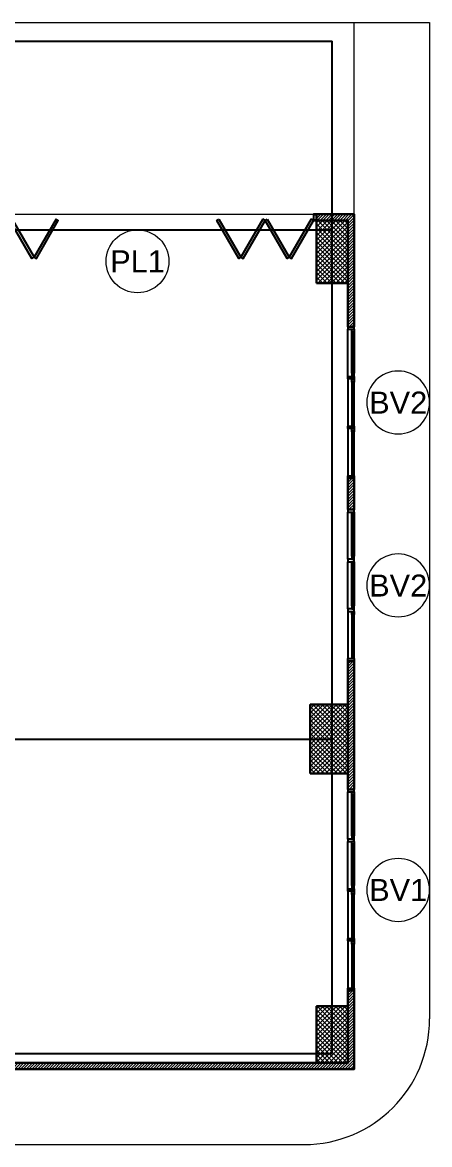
# Model space of a CAD drawing. Header units: millimetres. Extents: x -108 to 351, y -17 to 192.
# Drawn here: x 69.47 to 75.95, y -1.45 to 16.4 of the extents above; entities that cross this region are included whole.
import ezdxf
from ezdxf.enums import TextEntityAlignment as Align

# ---------------------------------------------------------------- set-up
doc = ezdxf.new("R2010")
doc.units = ezdxf.units.MM
for name, color, linetype, lineweight in [('ars', 11, 'Continuous', 0), ('KACA', 151, 'Continuous', 5), ('KOL', 1, 'Continuous', 30), ('lan', 7, 'Continuous', 15), ('NOT', 7, 'Continuous', 20)]:
    doc.layers.add(name, color=color, linetype=linetype, lineweight=lineweight)
doc.layers.add('as', color=1, linetype='Continuous', plot=False)
doc.layers.add('Kusen', color=30, linetype='Continuous')
doc.styles.add('S', font='simplex', dxfattribs={"width": 0.75})
doc.styles.get("Standard").update_dxf_attribs({"font": 'arial.ttf'})
pattern_1 = [(45, (0, -5), (-0.03535534, 0.03535534), []), (135, (0, -5), (-0.03535534, -0.03535534), [])]

# ---------------------------------------------------------------- blocks, each defined once
blk = doc.blocks.new('NAV')
blk.add_circle((0, -0.4), 0.4)
at = {"style": 'S', "width": 0.75, "flags": 4}
blk.add_attdef('AV', text='', height=0.3, dxfattribs=at).set_placement((0, -0.4), align=Align.MIDDLE)
blk = doc.blocks.new('k1')
at = {"layer": 'ars'}
h = blk.add_hatch(dxfattribs=at)
h.set_pattern_fill('_USER', color=256, scale=0.05, angle=45, double=1, pattern_type=0)
h.set_pattern_definition(pattern_1)
h.paths.add_polyline_path([(-0.3, -0.55), (0.3, -0.55), (0.3, 0.55), (-0.3, 0.55)])
at = {"layer": 'KOL'}
blk.add_lwpolyline([(-0.3, -0.55), (0.3, -0.55), (0.3, 0.55), (-0.3, 0.55)], close=True, dxfattribs=at)
blk = doc.blocks.new('k3')
at = {"layer": 'ars'}
h = blk.add_hatch(dxfattribs=at)
h.set_pattern_fill('_USER', color=256, scale=0.05, angle=45, double=1, pattern_type=0)
h.set_pattern_definition([(45, (0, -5.05), (-0.03535534, 0.03535534), []), (135, (0, -5.05), (-0.03535534, -0.03535534), [])])
h.paths.add_polyline_path([(-0.25, -0.45), (0.25, -0.45), (0.25, 0.45), (-0.25, 0.45)])
at = {"layer": 'KOL'}
blk.add_lwpolyline([(-0.25, -0.45), (0.25, -0.45), (0.25, 0.45), (-0.25, 0.45)], close=True, dxfattribs=at)
blk = doc.blocks.new('k2')
at = {"layer": 'ars'}
h = blk.add_hatch(dxfattribs=at)
h.set_pattern_fill('_USER', color=256, scale=0.05, angle=45, double=1, pattern_type=0)
h.set_pattern_definition(pattern_1)
h.paths.add_polyline_path([(-0.25, -0.5), (0.25, -0.5), (0.25, 0.5), (-0.25, 0.5)])
at = {"layer": 'KOL'}
blk.add_lwpolyline([(-0.25, -0.5), (0.25, -0.5), (0.25, 0.5), (-0.25, 0.5)], close=True, dxfattribs=at)
blk = doc.blocks.new('BV 320')
at = {"layer": 'KACA'}
for points in [[(0.0275, 3.12), (0.0275, 2.45), (0.0325, 2.45), (0.0325, 3.12)], [(0.0275, 2.33), (0.0275, 1.66), (0.0325, 1.66), (0.0325, 2.33)], [(0.0275, 0.87), (0.0275, 1.54), (0.0325, 1.54), (0.0325, 0.87)], [(0.0275, 0.08), (0.0275, 0.75), (0.0325, 0.75), (0.0325, 0.08)]]:
    blk.add_lwpolyline(points, close=True, dxfattribs=at)
at = {"layer": 'Kusen'}
for p, q in [((-0.05, 2.41), (-0.05, 3.16)), ((0.01, 2.46), (0.01, 3.11)), ((0.05, 3.11), (0.05, 2.46)), ((-0.05, 1.62), (-0.05, 2.37)), ((0.01, 1.67), (0.01, 2.32)), ((0.05, 2.32), (0.05, 1.67)), ((-0.05, 1.58), (-0.05, 0.83)), ((0.01, 1.53), (0.01, 0.88)), ((0.05, 0.88), (0.05, 1.53)), ((-0.05, 0.79), (-0.05, 0.04)), ((0.01, 0.74), (0.01, 0.09)), ((0.05, 0.09), (0.05, 0.74))]:
    blk.add_line(p, q, dxfattribs=at)
for points in [[(-0.05, 3.2), (-0.05, 3.16), (0.05, 3.16), (0.05, 3.2)], [(-0.05, 2.41), (-0.05, 2.37), (0.05, 2.37), (0.05, 2.41)], [(-0.05, 1.58), (-0.05, 1.62), (0.05, 1.62), (0.05, 1.58)], [(-0.05, 0.79), (-0.05, 0.83), (0.05, 0.83), (0.05, 0.79)], [(-0.05, 0), (-0.05, 0.04), (0.05, 0.04), (0.05, 0)]]:
    blk.add_lwpolyline(points, close=True, dxfattribs=at)
for points in [[(0.0275, 3.11), (0.01, 3.11), (0.01, 3.16), (0.05, 3.16), (0.05, 3.11), (0.0325, 3.11), (0.0325, 3.12), (0.0275, 3.12), (0.0275, 3.11)], [(0.0275, 2.46), (0.01, 2.46), (0.01, 2.41), (0.05, 2.41), (0.05, 2.46), (0.0325, 2.46), (0.0325, 2.45), (0.0275, 2.45), (0.0275, 2.46)], [(0.0275, 2.32), (0.01, 2.32), (0.01, 2.37), (0.05, 2.37), (0.05, 2.32), (0.0325, 2.32), (0.0325, 2.33), (0.0275, 2.33), (0.0275, 2.32)], [(0.0275, 1.67), (0.01, 1.67), (0.01, 1.62), (0.05, 1.62), (0.05, 1.67), (0.0325, 1.67), (0.0325, 1.66), (0.0275, 1.66), (0.0275, 1.67)], [(0.0275, 1.53), (0.01, 1.53), (0.01, 1.58), (0.05, 1.58), (0.05, 1.53), (0.0325, 1.53), (0.0325, 1.54), (0.0275, 1.54), (0.0275, 1.53)], [(0.0275, 0.88), (0.01, 0.88), (0.01, 0.83), (0.05, 0.83), (0.05, 0.88), (0.0325, 0.88), (0.0325, 0.87), (0.0275, 0.87), (0.0275, 0.88)], [(0.0275, 0.74), (0.01, 0.74), (0.01, 0.79), (0.05, 0.79), (0.05, 0.74), (0.0325, 0.74), (0.0325, 0.75), (0.0275, 0.75), (0.0275, 0.74)], [(0.0275, 0.09), (0.01, 0.09), (0.01, 0.04), (0.05, 0.04), (0.05, 0.09), (0.0325, 0.09), (0.0325, 0.08), (0.0275, 0.08), (0.0275, 0.09)]]:
    blk.add_lwpolyline(points, dxfattribs=at)
blk = doc.blocks.new('BV 241')
at = {"layer": 'Kusen'}
for p, q in [((-0.415, 0), (-1.165, 0)), ((-1.115, 0.1), (-0.465, 0.1)), ((-0.465, 0.06), (-1.115, 0.06)), ((-0.375, 0), (0.375, 0)), ((0.325, 0.1), (-0.325, 0.1)), ((-0.325, 0.06), (0.325, 0.06)), ((1.115, 0.1), (0.465, 0.1)), ((0.465, 0.06), (1.115, 0.06)), ((0.415, 0), (1.165, 0))]:
    blk.add_line(p, q, dxfattribs=at)
for points in [[(-1.205, 0), (-1.165, 0), (-1.165, 0.1), (-1.205, 0.1)], [(-0.375, 0), (-0.415, 0), (-0.415, 0.1), (-0.375, 0.1)], [(0.415, 0), (0.375, 0), (0.375, 0.1), (0.415, 0.1)], [(1.205, 0), (1.165, 0), (1.165, 0.1), (1.205, 0.1)]]:
    blk.add_lwpolyline(points, close=True, dxfattribs=at)
for points in [[(-1.115, 0.0775), (-1.115, 0.06), (-1.165, 0.06), (-1.165, 0.1), (-1.115, 0.1), (-1.115, 0.0825), (-1.125, 0.0825), (-1.125, 0.0775), (-1.115, 0.0775)], [(-0.465, 0.0775), (-0.465, 0.06), (-0.415, 0.06), (-0.415, 0.1), (-0.465, 0.1), (-0.465, 0.0825), (-0.455, 0.0825), (-0.455, 0.0775), (-0.465, 0.0775)], [(-0.325, 0.0775), (-0.325, 0.06), (-0.375, 0.06), (-0.375, 0.1), (-0.325, 0.1), (-0.325, 0.0825), (-0.335, 0.0825), (-0.335, 0.0775), (-0.325, 0.0775)], [(0.325, 0.0775), (0.325, 0.06), (0.375, 0.06), (0.375, 0.1), (0.325, 0.1), (0.325, 0.0825), (0.335, 0.0825), (0.335, 0.0775), (0.325, 0.0775)], [(0.465, 0.0775), (0.465, 0.06), (0.415, 0.06), (0.415, 0.1), (0.465, 0.1), (0.465, 0.0825), (0.455, 0.0825), (0.455, 0.0775), (0.465, 0.0775)], [(1.115, 0.0775), (1.115, 0.06), (1.165, 0.06), (1.165, 0.1), (1.115, 0.1), (1.115, 0.0825), (1.125, 0.0825), (1.125, 0.0775), (1.115, 0.0775)]]:
    blk.add_lwpolyline(points, dxfattribs=at)
at = {"layer": 'Kusen', "color": 141}
for points in [[(-1.125, 0.0775), (-0.455, 0.0775), (-0.455, 0.0825), (-1.125, 0.0825)], [(0.335, 0.0775), (-0.335, 0.0775), (-0.335, 0.0825), (0.335, 0.0825)], [(1.125, 0.0775), (0.455, 0.0775), (0.455, 0.0825), (1.125, 0.0825)]]:
    blk.add_lwpolyline(points, close=True, dxfattribs=at)
blk = doc.blocks.new('PL1')
at = {"layer": 'Kusen'}
for points in [[(0.002, 0.095, -0.414214), (0, 0.097), (0, 0.1), (0.05, 0.1), (0.05, 0), (0, 0), (0, 0.002, -0.414214), (0.002, 0.005), (0.04, 0.005, 0.414214), (0.045, 0.01), (0.045, 0.09, 0.414214), (0.04, 0.095)], [(5.697, 0.095, 0.414214), (5.7, 0.097), (5.7, 0.1), (5.65, 0.1), (5.65, 0), (5.7, 0), (5.7, 0.002, 0.414214), (5.697, 0.005), (5.66, 0.005, -0.414214), (5.655, 0.01), (5.655, 0.09, -0.414214), (5.66, 0.095)]]:
    blk.add_lwpolyline(points, format="xyb", close=True, dxfattribs=at)
for points in [[(0.085, 0.02), (0.435, -0.586), (0.4, -0.606), (0.05, 0)], [(0.785, 0.02), (0.435, -0.586), (0.469, -0.606), (0.819, 0)], [(0.854, 0.02), (1.204, -0.586), (1.169, -0.606), (0.819, 0)], [(1.554, 0.02), (1.204, -0.586), (1.239, -0.606), (1.589, 0)], [(4.146, 0.02), (4.496, -0.586), (4.461, -0.606), (4.111, 0)], [(4.846, 0.02), (4.496, -0.586), (4.531, -0.606), (4.881, 0)], [(4.915, 0.02), (5.265, -0.586), (5.231, -0.606), (4.881, 0)], [(5.615, 0.02), (5.265, -0.586), (5.3, -0.606), (5.65, 0)]]:
    blk.add_lwpolyline(points, close=True, dxfattribs=at)
blk = doc.blocks.new('lt dasar')
at = {"layer": 'ars'}
h = blk.add_hatch(dxfattribs=at)
h.set_pattern_fill('ANSI31', color=256, scale=0.01, angle=180, style=0)
h.set_pattern_definition([(225, (74.15, 12.25), (0.02245064, -0.02245064), [])])
h.paths.add_polyline_path([(74.75, 13.35), (74.4, 13.35), (74.4, 13.25), (74.65, 13.25), (74.65, 11.56), (74.75, 11.56)])
h.paths.add_polyline_path([(74.4, 13.35), (74.15, 13.35), (74.15, 13.25), (74.4, 13.25)])
h = blk.add_hatch(dxfattribs=at)
h.set_pattern_fill('ANSI31', color=256, scale=0.01, angle=180, style=0)
h.set_pattern_definition([(225, (74.65, 8.05), (0.0224506, -0.0224506), [])])
h.paths.add_polyline_path([(74.75, 9.15), (74.65, 9.15), (74.65, 8.65), (74.75, 8.65)])
h = blk.add_hatch(dxfattribs=at)
h.set_pattern_fill('ANSI31', color=256, scale=0.01, angle=180, style=0)
h.set_pattern_definition([(225, (74.65, 4.45), (0.02245064, -0.02245064), [])])
h.paths.add_polyline_path([(74.75, 6.24), (74.65, 6.24), (74.65, 4.2), (74.75, 4.2)])
h = blk.add_hatch(dxfattribs=at)
h.set_pattern_fill('ANSI31', color=256, scale=0.01, angle=180, style=0)
h.paths.add_polyline_path([(74.75, 1), (74.65, 1), (74.65, -0.15), (68.3, -0.15), (68.3, -0.25), (74.75, -0.25)])
at = {"layer": 'as'}
for p, q in [((43.75, 16.1), (74.4, 16.1)), ((74.4, 0), (74.4, 16.1)), ((0, 13.1), (74.4, 13.1)), ((0, 5), (74.4, 5)), ((0, 0), (74.4, 0))]:
    blk.add_line(p, q, dxfattribs=at)
at = {"layer": 'KOL'}
for points in [[(74.65, 11.56), (74.65, 13.25), (74.15, 13.25), (74.15, 13.35), (74.75, 13.35), (74.75, 11.56)], [(74.65, 8.65), (74.75, 8.65), (74.75, 9.15), (74.65, 9.15)], [(74.65, 4.2), (74.75, 4.2), (74.75, 6.24), (74.65, 6.24)], [(74.65, 1), (74.75, 1), (74.75, -0.25), (68.3, -0.25), (68.3, -0.15), (74.65, -0.15), (74.65, 0.75)]]:
    blk.add_lwpolyline(points, close=True, dxfattribs=at)
at = {"layer": 'lan'}
for p, q in [((43.9, 16.4), (75.95, 16.4)), ((74.75, 13.35), (74.75, 16.4)), ((75.95, 16.4), (75.95, 0.55)), ((68.5, 13.35), (74.1, 13.35)), ((0.45, -1.45), (73.95, -1.45))]:
    blk.add_line(p, q, dxfattribs=at)
blk.add_arc((73.95, 0.55), 2, 270, 0, dxfattribs=at)
blk.add_arc((73.95, 0.55), 2, 270, 0, dxfattribs=at)
blk.add_blockref('BV 320', (74.7, 1))
at = {"layer": 'KOL'}
for name, p in [('k2', (74.4, 12.75)), ('k1', (74.35, 5))]:
    blk.add_blockref(name, p, dxfattribs=at)
at = {"layer": 'KOL', "rotation": 180}
blk.add_blockref('k3', (74.4, 0.3), dxfattribs=at)
at = {"layer": 'Kusen'}
blk.add_blockref('PL1', (68.45, 13.25), dxfattribs=at)
at = {"layer": 'Kusen', "rotation": 270}
blk.add_blockref('BV 241', (74.65, 10.355), dxfattribs=at)
at = {"layer": 'Kusen', "xscale": -1, "rotation": 270}
blk.add_blockref('BV 241', (74.65, 7.445), dxfattribs=at)

msp = doc.modelspace()

# ---------------------------------------------------------------- block references
at = {"layer": 'lan'}
msp.add_blockref('lt dasar', (0, 0), dxfattribs=at)
at = {"layer": 'NOT'}
ref = msp.add_blockref('NAV', (71.3, 13.1), dxfattribs=dict(at, xscale=1.25, yscale=1.25, zscale=1.25))
ref.add_attrib('AV', 'PL1', dxfattribs={"layer": '0', "height": 0.35, "flags": 4}).set_placement((71.3, 12.6), align=Align.MIDDLE)
ref = msp.add_blockref('NAV', (75.45, 10.855), dxfattribs=dict(at, xscale=-1.25, yscale=1.25, zscale=1.25))
ref.add_attrib('AV', 'BV2', dxfattribs={"layer": '0', "height": 0.35, "flags": 4}).set_placement((75.45, 10.355), align=Align.MIDDLE)
ref = msp.add_blockref('NAV', (75.45, 7.945), dxfattribs=dict(at, xscale=-1.25, yscale=1.25, zscale=1.25))
ref.add_attrib('AV', 'BV2', dxfattribs={"layer": '0', "height": 0.35, "flags": 4}).set_placement((75.45, 7.445), align=Align.MIDDLE)
ref = msp.add_blockref('NAV', (75.45, 3.1), dxfattribs=dict(at, xscale=-1.25, yscale=1.25, zscale=1.25))
ref.add_attrib('AV', 'BV1', dxfattribs={"layer": '0', "height": 0.35, "flags": 4}).set_placement((75.45, 2.6), align=Align.MIDDLE)

doc.saveas('drawing.dxf')
